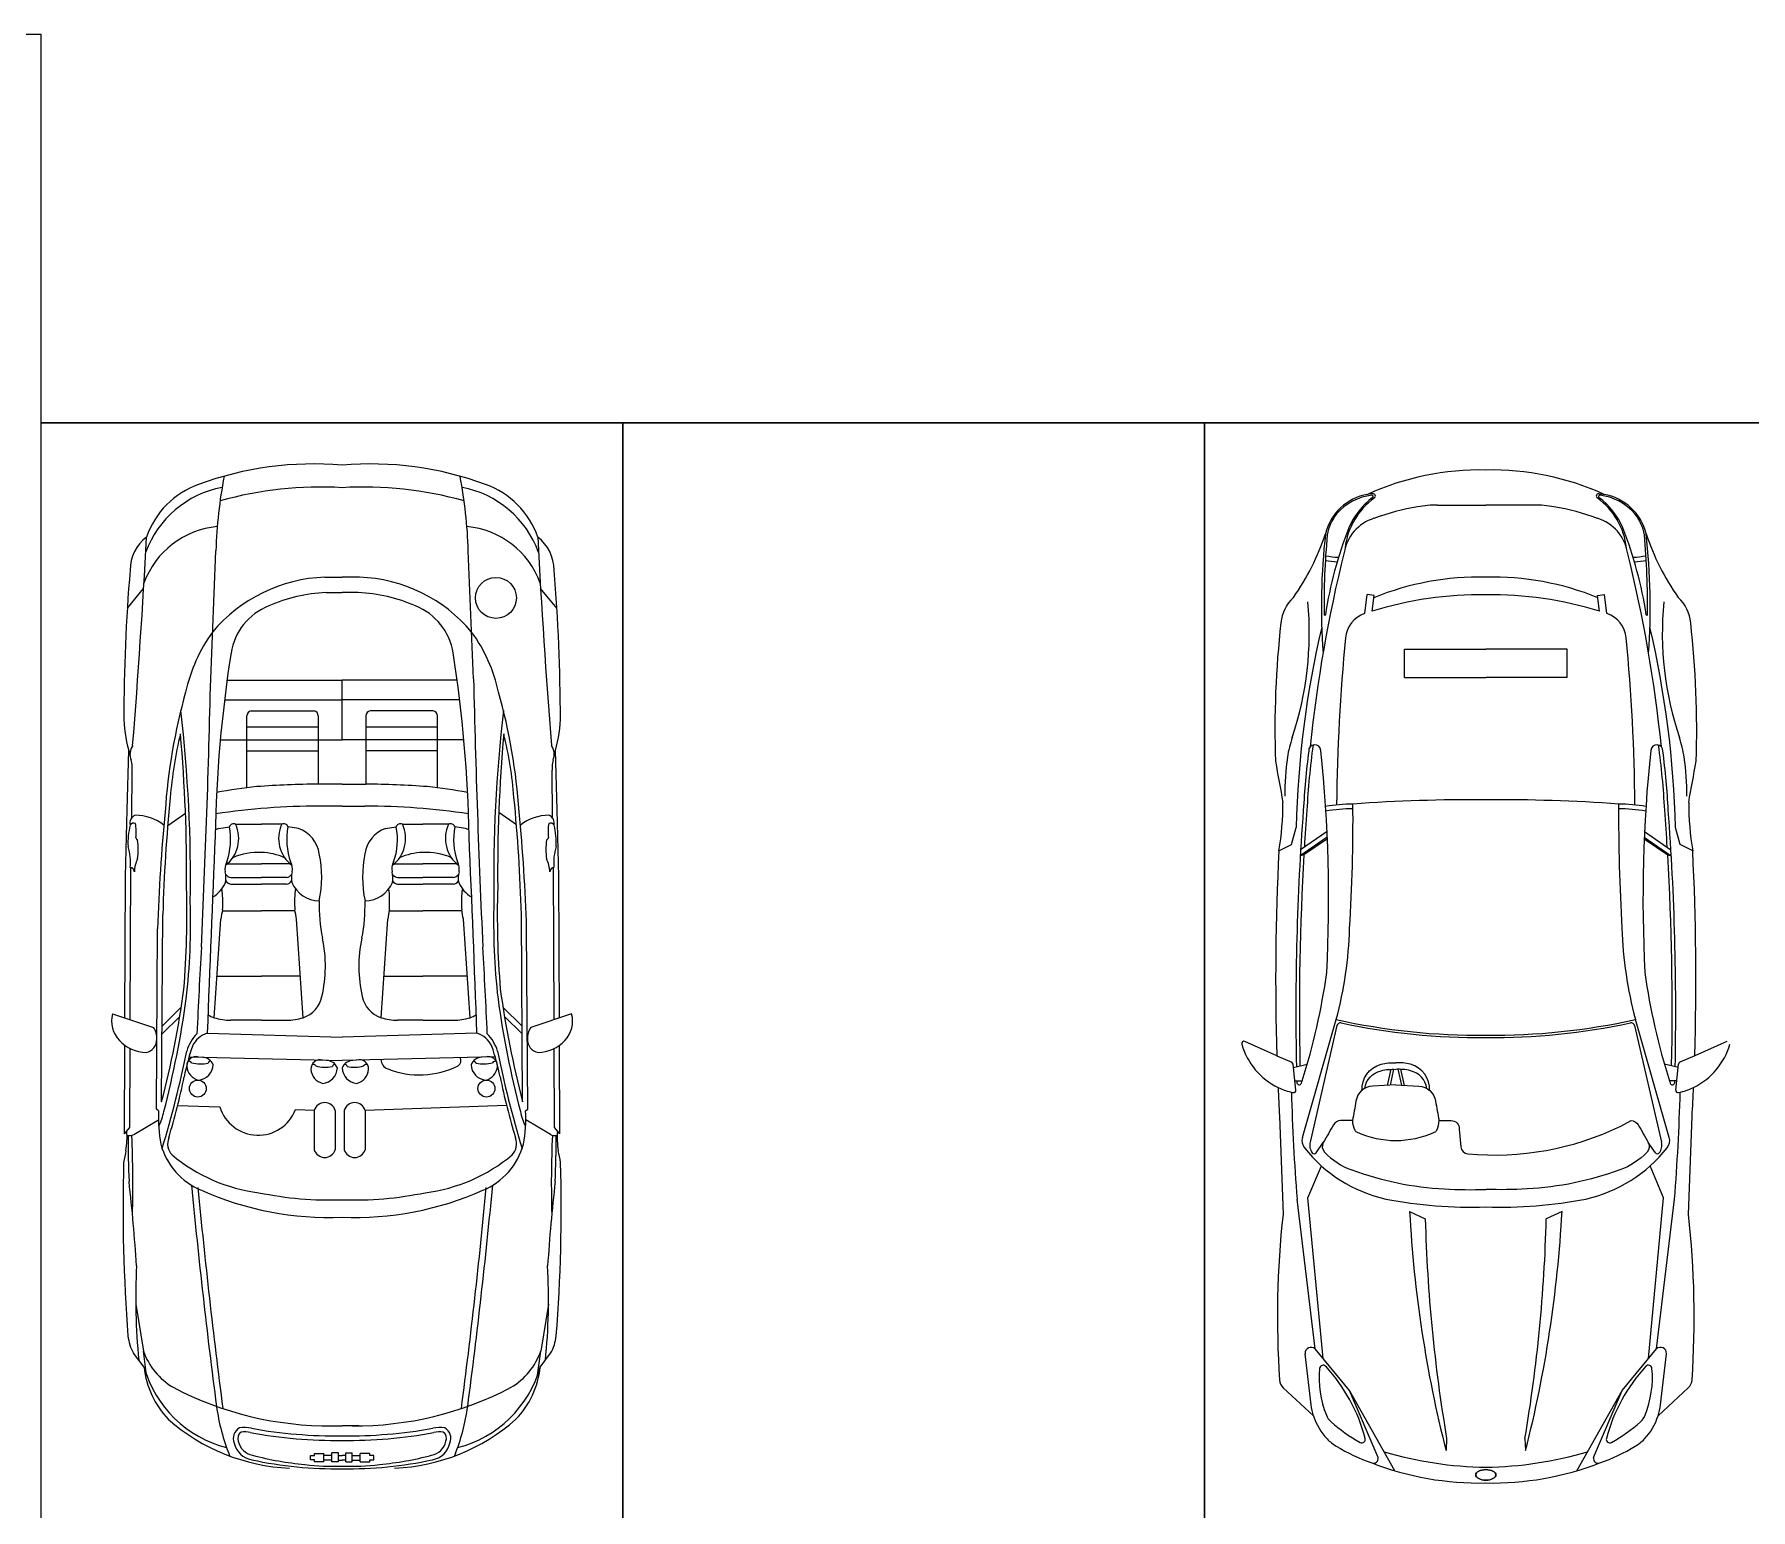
# Model space of a CAD drawing. Header units: inches. Extents: x 478327 to 492265, y -26791 to -22136.
# Drawn here: x 479748.9 to 480044.8, y -22390.6 to -22136.1 of the extents above; entities that cross this region are included whole.
import ezdxf

# ---------------------------------------------------------------- set-up
doc = ezdxf.new("R2010")
doc.units = ezdxf.units.IN
doc.header["$MEASUREMENT"] = 0
for name, color, linetype in [('ceco.net 217 Nissan Z350 - top', 145, 'Continuous'), ('ceco.net 92', 9, 'Continuous'), ('Parking', 7, 'Continuous')]:
    doc.layers.add(name, color=color, linetype=linetype)

msp = doc.modelspace()

# ---------------------------------------------------------------- linework, layer by layer
at = {"layer": 'ceco.net 217 Nissan Z350 - top'}
for p, q in [((479990.828, -22217.285), (479999.139, -22217.285)), ((480007.45, -22217.285), (479999.139, -22217.285)), ((479978.283, -22235.997), (479978.674, -22232.716)), ((479979.885, -22232.86), (479978.674, -22232.716)), ((479979.56, -22235.586), (479979.885, -22232.86)), ((480018.393, -22232.86), (480019.604, -22232.716)), ((480018.718, -22235.586), (480018.393, -22232.86)), ((480019.996, -22235.997), (480019.604, -22232.716)), ((479985.115, -22247.024), (479985.115, -22242.145)), ((479985.115, -22242.145), (479999.139, -22242.145)), ((480013.164, -22242.145), (479999.139, -22242.145)), ((480013.164, -22247.024), (480013.164, -22242.145)), ((479985.115, -22247.024), (479999.139, -22247.024)), ((480013.164, -22247.024), (479999.139, -22247.024)), ((479971.806, -22274.567), (479967.156, -22277.783)), ((479971.763, -22273.608), (479967.216, -22276.753)), ((479971.818, -22274.84), (479967.774, -22277.637)), ((480026.46, -22274.84), (480030.504, -22277.637)), ((480026.472, -22274.567), (480031.122, -22277.783)), ((480026.515, -22273.608), (480031.062, -22276.753)), ((479967.774, -22277.637), (479967.156, -22277.783)), ((480030.504, -22277.637), (480031.122, -22277.783)), ((479967.514, -22326.338), (479973.346, -22305.986)), ((479973.476, -22307.073), (479968.835, -22327.154)), ((480024.802, -22307.073), (480029.444, -22327.154)), ((480030.765, -22326.338), (480024.933, -22305.986)), ((479963.114, -22312.258), (479957.606, -22309.809)), ((480040.673, -22309.809), (480035.164, -22312.258)), ((479963.114, -22312.258), (479965.67, -22313.395)), ((480035.164, -22312.258), (480032.608, -22313.395)), ((479966.383, -22318.188), (479965.909, -22313.723)), ((479965.971, -22314.307), (479968.34, -22313.72)), ((479982.776, -22314.604), (479982.16, -22317.379)), ((479983.239, -22314.605), (479982.628, -22317.355)), ((479983.99, -22314.605), (479984.601, -22317.355)), ((479984.452, -22314.604), (479985.068, -22317.379)), ((480032.307, -22314.307), (480029.938, -22313.72)), ((480031.896, -22318.188), (480032.369, -22313.723)), ((479966.213, -22316.586), (479967.472, -22316.573)), ((480032.065, -22316.586), (480030.806, -22316.573)), ((479963.57, -22322.692), (479963.57, -22322.692)), ((479963.57, -22322.692), (479964.176, -22339.653)), ((480034.103, -22339.653), (480034.709, -22322.692)), ((480034.709, -22322.692), (480034.709, -22322.692)), ((479969.884, -22329.019), (479971.117, -22327.248)), ((480028.395, -22329.019), (480027.161, -22327.248)), ((479968.48, -22336.784), (479970.781, -22331.251)), ((480029.799, -22336.784), (480027.498, -22331.251)), ((479969.705, -22362.83), (479966.596, -22336.979)), ((479971.072, -22364.48), (479968.48, -22336.784)), ((480027.206, -22364.48), (480029.799, -22336.784)), ((480028.573, -22362.83), (480031.682, -22336.979)), ((479985.993, -22339.136), (479988.71, -22340.394)), ((480012.285, -22339.136), (480009.569, -22340.394)), ((479969.025, -22372.485), (479967.995, -22363.658)), ((479975.634, -22369.988), (479969.705, -22362.83)), ((480022.645, -22369.988), (480028.573, -22362.83)), ((480029.254, -22372.485), (480030.283, -22363.658)), ((479964.221, -22369.537), (479969.429, -22374.355)), ((480028.849, -22374.355), (480034.058, -22369.537)), ((479980.555, -22381.554), (479975.634, -22369.988)), ((479983.447, -22383.848), (479975.634, -22369.988)), ((480014.831, -22383.848), (480022.645, -22369.988)), ((480017.723, -22381.554), (480022.645, -22369.988)), ((479992.389, -22378.296), (479992.279, -22380.378)), ((480005.889, -22378.296), (480006, -22380.378))]:
    msp.add_line(p, q, dxfattribs=at)
for points in [[(480018.614, -22215.327, -0.0255911), (480019.535, -22215.44, -0.0199475)], [(479977.799, -22318.321, -0.3580107), (479981.084, -22313.734, -0.0871424), (479983.614, -22313.511)], [(479978.264, -22317.904, -0.3165607), (479981.084, -22314.851, -0.0871424), (479983.614, -22314.628)], [(479989.43, -22318.321, 0.3580107), (479986.145, -22313.734, 0.0871424), (479983.614, -22313.511)], [(479988.965, -22317.904, 0.3165607), (479986.145, -22314.851, 0.0871424), (479983.614, -22314.628)], [(479983.614, -22317.304), (479979.619, -22317.509, 0.3525811), (479976.751, -22320.072, -0.0080468), (479976.137, -22323.455), (479974.088, -22323.455, 0.2705207), (479972.859, -22324.172, -0.0006141), (479971.117, -22327.248, 0.3317973), (479971.322, -22328.888, 0.1142697), (479976.034, -22331.963, 0.0742459), (479992.014, -22335.244, 0.0216863), (479999.139, -22335.321, 0.0216863)], [(479983.614, -22317.304), (479987.609, -22317.509, -0.3525811), (479990.477, -22320.072, 0.0080468), (479991.092, -22323.455), (479993.141, -22323.455)], [(479993.141, -22323.455, -0.4601813), (479994.559, -22324.939), (479994.836, -22327.997, 0.3618826), (479996.017, -22329.179, 0.136022), (480022.416, -22324.4, 0.0155747)], [(480022.416, -22324.4), (480024.191, -22323.455, -0.2705207), (480025.42, -22324.172, 0.0006141), (480027.161, -22327.248, -0.3317973), (480026.956, -22328.888, -0.1142697), (480022.244, -22331.963, -0.0742459), (480006.264, -22335.244, -0.0216863), (479999.139, -22335.321)], [(479969.429, -22374.355, -0.0465277), (479969.025, -22372.485)]]:
    msp.add_lwpolyline(points, format="xyb", dxfattribs=at)
for points in [[(479963.472, -22276.941), (479965.627, -22275.801), (479966.435, -22272.906)], [(480034.807, -22276.941), (480032.651, -22275.801), (480031.843, -22272.906)]]:
    msp.add_lwpolyline(points, dxfattribs=at)
for centre, radius, start, end in [((479998.117, -22257.963), 46.729, 88.74657, 114.49334), ((480000.161, -22257.963), 46.729, 65.50666, 91.25343), ((479980.303, -22224.367), 9.063, 99.90408, 166.37523), ((479980.432, -22224.756), 9.205, 95.90513, 139.58779), ((479980.303, -22224.367), 9.063, 94.04032, 99.90408), ((479979.506, -22215.802), 0.203, 307.45529, 95.90513), ((479979.693, -22215.733), 0.407, 305.52571, 94.04032), ((480018.586, -22215.733), 0.407, 85.95968, 234.47429), ((480018.773, -22215.802), 0.203, 84.09487, 232.54471), ((480017.847, -22224.756), 9.205, 40.41221, 84.09487), ((480017.976, -22224.367), 9.063, 13.62477, 80.09592), ((479987.018, -22225.993), 12.201, 125.52571, 173.82302), ((479987.735, -22226.544), 13.329, 127.45529, 156.50796), ((479994.861, -22261.084), 44.142, 99.74992, 109.87602), ((479990.828, -22237.613), 20.328, 90, 99.74992), ((480007.45, -22237.613), 20.328, 80.25008, 90), ((480003.417, -22261.084), 44.142, 70.12398, 80.25008), ((480011.26, -22225.993), 12.201, 6.17698, 54.47429), ((480010.543, -22226.544), 13.329, 23.49204, 52.54471), ((480040.168, -22246.668), 69.48, 158.52475, 171.35925), ((479979.765, -22223.811), 8.09, 141.62253, 169.97342), ((479982.108, -22226.729), 7.505, 107.48459, 170.52226), ((480016.17, -22226.729), 7.505, 9.47774, 72.51541), ((479958.111, -22246.668), 69.48, 8.64075, 21.47525), ((480018.513, -22223.811), 8.09, 10.02658, 38.37747), ((479931.808, -22209.108), 41.8, 324.77551, 341.70132), ((480082.253, -22234.789), 111.468, 173.53232, 184.12669), ((480097.864, -22234.111), 126.607, 174.69404, 180.9527), ((479900.415, -22234.111), 126.607, 359.0473, 5.30596), ((479916.025, -22234.789), 111.468, 355.87331, 6.46768), ((480066.47, -22209.108), 41.8, 198.29869, 215.22449), ((480206.583, -22283.159), 238.94, 166.03428, 174.18952), ((479974.589, -22209.357), 17.756, 259.86931, 266.50272), ((479974.589, -22209.357), 16.943, 259.54855, 267.14963), ((479791.696, -22283.159), 238.94, 5.81048, 13.96572), ((480023.69, -22209.357), 16.943, 272.85037, 280.45145), ((480023.69, -22209.357), 17.756, 273.49728, 280.13069), ((479997.75, -22276.59), 46.871, 88.30193, 112.47118), ((480000.528, -22276.59), 46.871, 67.52882, 91.69807), ((479970.706, -22238.26), 6.928, 133.2966, 174.49553), ((479998.286, -22296), 63.249, 89.22683, 107.22106), ((479999.993, -22296), 63.249, 72.77894, 90.77317), ((480027.573, -22238.26), 6.928, 5.50447, 46.7034), ((479911.767, -22239.301), 56.939, 341.49303, 5.37043), ((479971.376, -22236.214), 0.102, 180.9527, 351.35925), ((479979.788, -22240.638), 4.879, 108.4757, 174.53546), ((479998.286, -22296), 63.249, 108.43649, 108.4757), ((479999.993, -22296), 63.249, 71.5243, 71.56351), ((480018.491, -22240.638), 4.879, 5.46454, 71.5243), ((480026.903, -22236.214), 0.102, 188.64075, 359.0473), ((480086.511, -22239.301), 56.939, 174.62957, 198.50697), ((480128.271, -22256.049), 165.494, 173.59771, 181.87245), ((480137.432, -22277.116), 171.049, 166.89038, 178.58947), ((479860.846, -22277.116), 171.049, 1.41053, 13.10962), ((479870.007, -22256.049), 165.494, 358.12755, 6.40228), ((480308.99, -22272.131), 335.583, 174.53546, 179.46579), ((479689.289, -22272.131), 335.583, 0.53421, 5.46454), ((479985.038, -22263.827), 20.328, 161.49303, 171.36583), ((480114.113, -22278.143), 146.672, 172.79757, 176.78002), ((480114.723, -22278.143), 146.672, 172.3693, 176.78002), ((479969.651, -22259.675), 1.052, 4.28067, 184.28067), ((479724.476, -22285.266), 247.562, 357.06726, 5.95157), ((480273.802, -22285.266), 247.562, 174.04843, 182.93274), ((480028.627, -22259.675), 1.052, 355.71933, 175.71933), ((479883.555, -22278.143), 146.672, 3.21998, 7.6307), ((479884.165, -22278.143), 146.672, 3.21998, 7.20243), ((480013.241, -22263.827), 20.328, 8.63417, 18.50697), ((481987.143, -21899.463), 2056.389, 190.138821, 190.340527), ((480003.845, -22266.683), 39.35, 171.36583, 181.1753), ((479994.434, -22266.683), 39.35, 358.8247, 8.63417), ((478010.487, -21899.346), 2057.048, 349.659512, 349.861153), ((479913.619, -22268.669), 50.535, 350.57801, 0.09936), ((479976.608, -22300.962), 32.119, 90.67258, 99.1168), ((479665.418, -22271.307), 310.823, 356.50074, 0.45368), ((479996.72, -22554.719), 286.607, 89.5164, 94.09945), ((480001.558, -22554.719), 286.607, 85.90055, 90.4836), ((480332.86, -22271.307), 310.823, 179.54632, 183.49926), ((480021.67, -22300.962), 32.119, 80.8832, 89.32742), ((480084.66, -22268.669), 50.535, 179.90064, 189.42199), ((480436.973, -22304.635), 470.583, 175.76751, 181.16211), ((480437.582, -22304.635), 470.583, 175.76751, 176.54955), ((479976.608, -22300.962), 31.306, 90.68021, 99.26016), ((480021.67, -22300.962), 31.306, 80.73984, 89.31979), ((479560.696, -22304.635), 470.583, 3.45045, 4.23249), ((479561.306, -22304.635), 470.583, 358.83789, 4.23249), ((480388.901, -22298.905), 425.996, 177.04463, 181.79629), ((480437.582, -22304.635), 470.583, 176.711, 181.14379), ((479560.696, -22304.635), 470.583, 358.85621, 3.289), ((479609.377, -22298.905), 425.996, 358.20371, 2.95537), ((479907.948, -22288.321), 67.742, 344.88399, 358.3444), ((480090.33, -22288.321), 67.742, 181.6556, 195.11601), ((479859.984, -22282.315), 112.816, 342.32212, 352.04324), ((480138.294, -22282.315), 112.816, 187.95676, 197.67788), ((479998.165, -22193.847), 114.887, 257.51922, 270.48596), ((479974.071, -22307.21), 0.61, 77.95893, 166.98413), ((479998.165, -22194.254), 114.887, 257.95893, 270.48596), ((480000.114, -22193.847), 114.887, 269.51404, 282.48078), ((480000.114, -22194.254), 114.887, 269.51404, 282.04107), ((480024.208, -22307.21), 0.61, 13.01587, 102.04107), ((479957.44, -22310.18), 0.407, 66.02813, 196.21125), ((479968.55, -22306.95), 11.976, 196.21125, 244.11173), ((480029.729, -22306.95), 11.976, 295.88827, 343.78875), ((479965.505, -22313.766), 0.407, 6.05154, 66.02813), ((480032.773, -22313.766), 0.407, 113.97187, 173.94846), ((479968.55, -22306.95), 11.976, 244.11173, 257.15855), ((480388.901, -22298.905), 425.996, 182.53203, 183.20101), ((480329.349, -22308.543), 363.865, 181.57792, 184.48213), ((479965.978, -22318.23), 0.407, 257.15855, 6.05154), ((480436.973, -22304.635), 470.583, 181.45481, 181.48929), ((479966.955, -22316.855), 0.407, 181.48929, 342.1051), ((479859.984, -22282.315), 112.816, 342.1051, 342.32212), ((480138.294, -22282.315), 112.816, 197.67788, 197.8949), ((480031.324, -22316.855), 0.407, 197.8949, 358.51071), ((479668.93, -22308.543), 363.865, 355.51787, 358.42208), ((479561.306, -22304.635), 470.583, 358.51071, 358.54519), ((480032.3, -22318.23), 0.407, 173.94846, 282.84145), ((480029.729, -22306.95), 11.976, 282.84145, 295.88827), ((479609.377, -22298.905), 425.996, 356.79899, 357.46797), ((479979.613, -22323.455), 3.476, 180, 208.53393), ((479977.273, -22324.727), 0.813, 208.53393, 246.16199), ((479989.956, -22324.727), 0.813, 293.83801, 331.46607), ((479987.616, -22323.455), 3.476, 331.46607, 0), ((479969.468, -22326.898), 2.033, 164.01006, 218.34326), ((479987.38, -22312.73), 24.87, 218.34326, 257.24575), ((479971.064, -22327.669), 2.288, 166.98413, 216.42865), ((479983.614, -22310.376), 16.503, 246.16199, 293.83801), ((480010.899, -22312.73), 24.87, 282.75425, 321.65674), ((480027.214, -22327.669), 2.288, 323.57135, 13.01587), ((480028.81, -22326.898), 2.033, 321.65674, 15.98994), ((479969.55, -22328.786), 0.407, 216.42865, 325.13906), ((480028.728, -22328.786), 0.407, 214.86094, 323.57135), ((479996.826, -22257.635), 80.746, 259.34001, 271.64196), ((480001.453, -22257.635), 80.746, 268.35804, 280.65999), ((480125.384, -22357.329), 162.175, 173.74291, 183.83692), ((480201.088, -22327.454), 215.411, 183.1086, 194.22245), ((479797.191, -22327.454), 215.411, 345.77755, 356.8914), ((479872.894, -22357.329), 162.175, 356.16308, 6.25709), ((480257.371, -22333.443), 268.751, 181.48207, 189.6074), ((479740.907, -22333.443), 268.751, 350.3926, 358.51793), ((479969.008, -22363.569), 1.016, 46.67469, 185.00645), ((480029.271, -22363.569), 1.016, 354.99355, 133.32531), ((479988.17, -22367.753), 17.751, 174.95091, 201.42073), ((479971.096, -22366.245), 0.61, 42.53067, 174.95091), ((479949.727, -22385.847), 29.608, 14.85236, 42.53067), ((480048.552, -22385.847), 29.608, 137.46933, 165.14764), ((480010.109, -22367.753), 17.751, 338.57927, 5.04909), ((480027.183, -22366.245), 0.61, 5.04909, 137.46933), ((479965.601, -22368.045), 2.033, 183.83692, 227.22915), ((480032.677, -22368.045), 2.033, 312.77085, 356.16308), ((480019.025, -22371.253), 10.303, 342.47485, 353.13053), ((479979.254, -22371.253), 10.303, 197.52515, 223.65422), ((479974.484, -22373.123), 3.049, 201.42073, 228.34894), ((479990.978, -22354.578), 27.868, 228.34894, 240.98184), ((480007.3, -22354.578), 27.868, 299.01816, 311.65106), ((480023.794, -22373.123), 3.049, 311.65106, 338.57927), ((480019.025, -22371.253), 10.303, 316.34578, 342.47485), ((479977.094, -22373.313), 7.318, 223.65422, 239.36825), ((479977.756, -22378.414), 0.61, 240.98184, 14.85236), ((480020.523, -22378.414), 0.61, 165.14764, 299.01816), ((480021.184, -22373.313), 7.318, 300.63175, 316.34578), ((479992.055, -22348.048), 36.68, 239.36825, 249.94029), ((479999.768, -22319.817), 63.405, 253.34473, 269.43196), ((479998.511, -22319.817), 63.405, 270.56804, 286.65527), ((480006.224, -22348.048), 36.68, 290.05971, 300.63175), ((479979.765, -22381.744), 0.813, 248.99141, 13.5083), ((479998.13, -22333.923), 52.04, 248.99141, 271.11134), ((480000.149, -22333.923), 52.04, 268.88866, 291.00859), ((480018.514, -22381.744), 0.813, 166.4917, 291.00859)]:
    msp.add_arc(centre, radius, start, end, dxfattribs=at)
at = {"layer": 'ceco.net 217 Nissan Z350 - top', "extrusion": (0, 0, -1)}
msp.add_ellipse((479999.139, -22384.561), major_axis=(-1.738, 0), ratio=0.5214678, dxfattribs=at)
at = {"layer": 'ceco.net 217 Nissan Z350 - top'}
msp.add_ellipse((479999.139, -22384.561), major_axis=(1.738, 0), ratio=0.5214678, dxfattribs=at)
at = {"layer": 'ceco.net 92', "linetype": 'ByBlock', "ltscale": 0.4}
for p, q in [((479779.28, -22247.23), (479780.185, -22225.153)), ((479824.605, -22247.23), (479823.7, -22225.153)), ((479798.956, -22229.725), (479801.942, -22229.725)), ((479804.929, -22229.725), (479801.942, -22229.725)), ((479764.911, -22235.041), (479767.721, -22231.661)), ((479799.169, -22232.387), (479801.942, -22232.387)), ((479804.716, -22232.387), (479801.942, -22232.387)), ((479838.974, -22235.041), (479836.164, -22231.661)), ((479782.1, -22247.506), (479801.942, -22247.506)), ((479821.785, -22247.506), (479801.942, -22247.506)), ((479801.942, -22257.766), (479801.942, -22247.506)), ((479781.669, -22250.872), (479801.942, -22250.872)), ((479822.215, -22250.872), (479801.942, -22250.872)), ((479785.51, -22266.035), (479785.51, -22253.645)), ((479786.247, -22252.771), (479797.096, -22252.771)), ((479797.832, -22253.645), (479797.832, -22265.399)), ((479806.053, -22253.645), (479806.053, -22265.399)), ((479817.638, -22252.771), (479806.789, -22252.771)), ((479818.374, -22266.035), (479818.374, -22253.645)), ((479785.51, -22255.54), (479797.832, -22255.54)), ((479806.053, -22255.54), (479818.374, -22255.54)), ((479764.881, -22269.868), (479765.149, -22259.616)), ((479780.945, -22257.766), (479801.942, -22257.766)), ((479785.51, -22259.651), (479797.832, -22259.651)), ((479822.94, -22257.766), (479801.942, -22257.766)), ((479818.374, -22259.651), (479806.053, -22259.651)), ((479839.004, -22269.868), (479838.736, -22259.616)), ((479765.683, -22271.226), (479765.729, -22263.024)), ((479838.202, -22271.226), (479838.156, -22263.024)), ((479801.942, -22265.399), (479797.832, -22265.399)), ((479801.942, -22265.399), (479806.053, -22265.399)), ((479764.588, -22281.32), (479764.881, -22269.868)), ((479771.876, -22272.523), (479774.936, -22270.431)), ((479801.942, -22269.228), (479798.01, -22269.228)), ((479801.942, -22269.228), (479805.875, -22269.228)), ((479832.002, -22272.43), (479828.953, -22270.324)), ((479839.296, -22281.32), (479839.004, -22269.868)), ((479780.674, -22273.09), (479782.513, -22272.782)), ((479783.578, -22272.329), (479788.042, -22272.329)), ((479791.54, -22272.329), (479788.042, -22272.329)), ((479794.444, -22273.09), (479792.606, -22272.782)), ((479809.441, -22273.09), (479811.279, -22272.782)), ((479812.345, -22272.329), (479815.843, -22272.329)), ((479820.307, -22272.329), (479815.843, -22272.329)), ((479823.211, -22273.09), (479821.372, -22272.782)), ((479765.395, -22306.051), (479765.511, -22279.79)), ((479782.156, -22279.159), (479788.042, -22279.159)), ((479792.962, -22279.159), (479788.042, -22279.159)), ((479810.923, -22279.159), (479815.843, -22279.159)), ((479821.729, -22279.159), (479815.843, -22279.159)), ((479838.489, -22306.051), (479838.374, -22279.79)), ((479764.481, -22305.744), (479764.588, -22281.32)), ((479782.737, -22281.519), (479788.042, -22281.519)), ((479782.751, -22282.68), (479788.042, -22282.68)), ((479792.381, -22281.519), (479788.042, -22281.519)), ((479792.367, -22282.68), (479788.042, -22282.68)), ((479811.504, -22281.519), (479815.843, -22281.519)), ((479811.517, -22282.68), (479815.843, -22282.68)), ((479821.148, -22281.519), (479815.843, -22281.519)), ((479821.134, -22282.68), (479815.843, -22282.68)), ((479839.404, -22305.744), (479839.296, -22281.32)), ((479770.812, -22320.21), (479771.023, -22287.89)), ((479779.885, -22305.709), (479781.032, -22288.731)), ((479781.302, -22287.243), (479788.042, -22287.243)), ((479793.816, -22287.243), (479788.042, -22287.243)), ((479795.233, -22305.709), (479794.086, -22288.731)), ((479808.651, -22305.709), (479809.798, -22288.731)), ((479810.069, -22287.243), (479815.843, -22287.243)), ((479822.583, -22287.243), (479815.843, -22287.243)), ((479824, -22305.709), (479822.853, -22288.731)), ((479833.073, -22320.21), (479832.862, -22287.89)), ((479769.928, -22321.454), (479770.139, -22290.355)), ((479833.957, -22321.454), (479833.746, -22290.355)), ((479780.367, -22298.567), (479788.042, -22298.567)), ((479794.751, -22298.567), (479788.042, -22298.567)), ((479809.134, -22298.567), (479815.843, -22298.567)), ((479823.517, -22298.567), (479815.843, -22298.567)), ((479770.897, -22307.163), (479774.213, -22303.893)), ((479832.988, -22307.163), (479829.672, -22303.893)), ((479762.371, -22305.035), (479769.42, -22307.403)), ((479770.888, -22308.51), (479773.952, -22305.513)), ((479788.042, -22306.149), (479782.74, -22306.149)), ((479788.042, -22306.149), (479792.378, -22306.149)), ((479815.843, -22306.149), (479811.506, -22306.149)), ((479815.843, -22306.149), (479821.145, -22306.149)), ((479832.996, -22308.51), (479829.933, -22305.513)), ((479841.514, -22305.035), (479834.465, -22307.403)), ((479778.693, -22308.392), (479801.942, -22309.065)), ((479825.191, -22308.392), (479801.942, -22309.065)), ((479764.393, -22325.716), (479764.46, -22310.469)), ((479765.314, -22324.664), (479765.374, -22311.031)), ((479775.539, -22312.455), (479801.942, -22313.105)), ((479828.346, -22312.455), (479801.942, -22313.105)), ((479838.571, -22324.664), (479838.511, -22311.031)), ((479839.492, -22325.716), (479839.425, -22310.469)), ((479770.299, -22321.748), (479769.928, -22321.454)), ((479773.586, -22320.825), (479780.851, -22321.083)), ((479793.919, -22321.547), (479797.159, -22321.662)), ((479797.151, -22321.691), (479797.151, -22328.472)), ((479800.763, -22321.691), (479800.763, -22328.472)), ((479802.304, -22321.691), (479802.304, -22328.472)), ((479830.299, -22320.825), (479805.916, -22321.691)), ((479805.916, -22321.691), (479805.916, -22328.472)), ((479833.585, -22321.748), (479833.957, -22321.454)), ((479764.393, -22325.716), (479765.314, -22324.664)), ((479766.04, -22325.873), (479770.277, -22323.319)), ((479837.845, -22325.873), (479833.608, -22323.319)), ((479839.492, -22325.716), (479838.571, -22324.664)), ((479766.355, -22355.133), (479767.686, -22363.196)), ((479837.53, -22355.133), (479836.199, -22363.196)), ((479767.792, -22365.979), (479765.998, -22363.582)), ((479768.233, -22367.345), (479767.686, -22363.196)), ((479835.652, -22367.345), (479836.199, -22363.196)), ((479836.092, -22365.979), (479837.887, -22363.582)), ((479799.081, -22376.092), (479801.942, -22376.092)), ((479804.804, -22376.092), (479801.942, -22376.092)), ((479796.476, -22381.959), (479796.476, -22381.214)), ((479796.476, -22381.214), (479797.163, -22381.214)), ((479797.163, -22380.876), (479798.817, -22380.876)), ((479797.163, -22381.214), (479797.163, -22380.876)), ((479798.817, -22382.332), (479798.817, -22380.876)), ((479800.187, -22381.201), (479798.817, -22381.201)), ((479800.187, -22382.322), (479800.187, -22380.772)), ((479801.297, -22380.772), (479800.187, -22380.772)), ((479801.297, -22382.322), (479801.297, -22380.772)), ((479801.297, -22381.201), (479801.942, -22381.201)), ((479802.587, -22381.201), (479801.942, -22381.201)), ((479802.587, -22382.322), (479802.587, -22380.772)), ((479802.587, -22380.772), (479803.698, -22380.772)), ((479803.698, -22382.322), (479803.698, -22380.772)), ((479803.698, -22381.201), (479805.068, -22381.201)), ((479806.722, -22380.876), (479805.068, -22380.876)), ((479805.068, -22382.332), (479805.068, -22380.876)), ((479806.722, -22381.214), (479806.722, -22380.876)), ((479807.408, -22381.214), (479806.722, -22381.214)), ((479807.408, -22381.959), (479807.408, -22381.214)), ((479797.163, -22381.959), (479796.476, -22381.959)), ((479797.163, -22382.332), (479797.163, -22381.959)), ((479798.817, -22382.332), (479797.163, -22382.332)), ((479800.187, -22382.006), (479798.817, -22382.006)), ((479801.297, -22382.322), (479800.187, -22382.322)), ((479801.297, -22382.006), (479801.942, -22382.006)), ((479802.587, -22382.006), (479801.942, -22382.006)), ((479802.587, -22382.322), (479803.698, -22382.322)), ((479803.698, -22382.006), (479805.068, -22382.006)), ((479805.068, -22382.332), (479806.722, -22382.332)), ((479806.722, -22381.959), (479807.408, -22381.959)), ((479806.722, -22382.332), (479806.722, -22381.959))]:
    msp.add_line(p, q, dxfattribs=at)
for centre, radius in [((479828.463, -22233.302), 3.53), ((479777.061, -22317.928), 1.46), ((479826.824, -22317.928), 1.46)]:
    msp.add_circle(centre, radius, dxfattribs=at)
for centre, radius, start, end in [((479797.064, -22267.923), 57.733, 85.15275, 110.11772), ((479863.123, -22227.778), 82.98, 169.24931, 178.18705), ((479806.821, -22267.923), 57.733, 69.88228, 94.84725), ((479740.762, -22227.778), 82.98, 1.81295, 10.75069), ((479784.484, -22231.402), 17.462, 100.65667, 160.05637), ((479782.196, -22227.652), 14.806, 109.69244, 160.85492), ((479798.23, -22278.445), 64.267, 86.68831, 105.63873), ((479805.655, -22278.445), 64.267, 74.36127, 93.31169), ((479819.401, -22231.402), 17.462, 19.94363, 79.34333), ((479821.689, -22227.652), 14.806, 19.14508, 70.30756), ((479781.766, -22235.838), 14.893, 95.18545, 159.95994), ((479822.119, -22235.838), 14.893, 20.04006, 84.81455), ((479772.627, -22228.525), 7.234, 127.64394, 179.74125), ((478550.019, -22160.187), 1219.797, 355.366428, 357.057854), ((481053.865, -22160.187), 1219.797, 182.942146, 184.633572), ((479831.258, -22228.525), 7.234, 0.25875, 52.35606), ((480069.81, -22254.181), 305.5, 175.17651, 180.02156), ((479799.894, -22256.144), 26.436, 92.03429, 140.11434), ((479803.99, -22256.144), 26.436, 39.88566, 87.96571), ((479534.075, -22254.181), 305.5, 359.97844, 4.82349), ((479800.145, -22259.014), 26.645, 92.09839, 114.04365), ((479803.74, -22259.014), 26.645, 65.95635, 87.90161), ((479793.183, -22244.462), 10.527, 111.71014, 170.89698), ((479810.702, -22244.462), 10.527, 9.10302, 68.28986), ((479801.858, -22255.396), 27.524, 143.93427, 167.70684), ((479802.027, -22255.396), 27.524, 12.29316, 36.06573), ((480009.133, -22278.273), 229.108, 171.09195, 179.03344), ((479594.752, -22278.273), 229.108, 0.96656, 8.90805), ((477845.447, -22203.5), 1934.327, 357.33196, 358.704602), ((481758.438, -22203.5), 1934.327, 181.295398, 182.66804), ((479872.383, -22276.863), 101.178, 164.33052, 176.21711), ((479731.501, -22276.863), 101.178, 3.78289, 15.66948), ((479525.463, -22281.626), 250.334, 359.066, 6.6276), ((479786.411, -22253.657), 0.901, 100.52916, 179.26727), ((479796.931, -22253.657), 0.901, 0.73273, 79.47084), ((479806.954, -22253.657), 0.901, 100.52916, 179.26727), ((479817.474, -22253.657), 0.901, 0.73273, 79.47084), ((480078.421, -22281.626), 250.334, 173.3724, 180.934), ((479788.202, -22253.257), 23.913, 182.48827, 197.29565), ((479841.09, -22273.152), 68.994, 166.23059, 175.48677), ((479502.9, -22280.582), 272.226, 359.43889, 5.02657), ((480100.985, -22280.582), 272.226, 174.97343, 180.56111), ((479762.795, -22273.152), 68.994, 4.51323, 13.76941), ((479815.683, -22253.257), 23.913, 342.70435, 357.51173), ((479768.071, -22260.24), 2.704, 145.96272, 202.84642), ((479835.814, -22260.24), 2.704, 337.15358, 34.03728), ((479760.692, -22262.588), 5.056, 355.05314, 14.87788), ((479843.193, -22262.588), 5.056, 165.12212, 184.94686), ((479793.73, -22333.554), 68.017, 95.45938, 101.38089), ((479800.08, -22443.954), 178.569, 90.72142, 94.11726), ((479803.805, -22443.954), 178.569, 85.88274, 89.27858), ((479810.154, -22333.554), 68.017, 78.61911, 84.54062), ((480061.445, -22296.298), 290.544, 174.35585, 178.34187), ((479542.439, -22296.298), 290.544, 1.65813, 5.64415), ((479766.832, -22272.161), 1.481, 111.72869, 193.40795), ((479766.246, -22278.852), 8.066, 52.04383, 89.73319), ((480060.561, -22298.762), 290.544, 174.35585, 178.34187), ((479797.532, -22383.593), 114.366, 89.76048, 98.73939), ((479806.353, -22383.593), 114.366, 81.26061, 90.23952), ((479543.324, -22298.762), 290.544, 1.65813, 5.64415), ((479837.639, -22278.852), 8.066, 90.26681, 127.95617), ((479837.053, -22272.161), 1.481, 346.59205, 68.27131), ((479778.385, -22275.652), 13.369, 166.3848, 182.31568), ((479766.014, -22272.842), 0.708, 65.20591, 151.60733), ((479758.553, -22273.629), 7.889, 352.58524, 10.44837), ((479767.585, -22274.124), 1.318, 203.40773, 226.84543), ((483583.417, -22444.088), 3807.142, 177.445559, 177.95741), ((479782.417, -22278.153), 5.354, 109.00232, 115.90523), ((479778.284, -22274.79), 5.838, 307.07267, 24.92882), ((479770.929, -22274.963), 11.787, 340.80124, 10.66299), ((479783.231, -22272.992), 0.748, 62.31818, 163.66705), ((479796.834, -22274.79), 5.838, 155.07118, 232.92733), ((479791.888, -22272.992), 0.748, 16.33295, 117.68182), ((479804.189, -22274.963), 11.787, 169.33701, 199.19876), ((479792.701, -22278.153), 5.354, 7.61599, 70.99768), ((479811.184, -22278.153), 5.354, 109.00232, 172.38401), ((479807.051, -22274.79), 5.838, 307.07267, 24.92882), ((479799.696, -22274.963), 11.787, 340.80124, 10.66299), ((479811.997, -22272.992), 0.748, 62.31818, 163.66705), ((479825.6, -22274.79), 5.838, 155.07118, 232.92733), ((479820.654, -22272.992), 0.748, 16.33295, 117.68182), ((479832.956, -22274.963), 11.787, 169.33701, 199.19876), ((479821.468, -22278.153), 5.354, 64.09477, 70.99768), ((476020.468, -22444.088), 3807.142, 2.04259, 2.554441), ((479836.3, -22274.124), 1.318, 313.15457, 336.59227), ((479845.332, -22273.629), 7.889, 169.55163, 187.41476), ((479837.871, -22272.842), 0.708, 28.39267, 114.79409), ((479825.5, -22275.652), 13.369, 357.68432, 13.6152), ((479756.614, -22278.936), 8.848, 354.60527, 18.06689), ((479755.229, -22276.713), 11.57, 352.10007, 8.08579), ((479787.45, -22288.138), 10.943, 86.90139, 113.46232), ((479787.668, -22288.138), 10.943, 66.53768, 88.03929), ((479778.696, -22281.464), 19.725, 348.03706, 11.76209), ((479825.188, -22281.464), 19.725, 168.23791, 191.96294), ((479816.217, -22288.138), 10.943, 91.96071, 113.46232), ((479816.434, -22288.138), 10.943, 66.53768, 93.09861), ((479848.656, -22276.713), 11.57, 171.91421, 187.89993), ((479847.27, -22278.936), 8.848, 161.93311, 185.39473), ((479765.252, -22280.622), 0.871, 5.53786, 78.62825), ((479771.524, -22280.728), 5.409, 153.3599, 177.98376), ((479784.007, -22280.019), 2.276, 148.76482, 192.67953), ((479777.944, -22281.547), 3.977, 348.05537, 14.98799), ((479791.112, -22280.019), 2.276, 347.32047, 31.23518), ((479797.174, -22281.547), 3.977, 165.01201, 191.94463), ((479812.773, -22280.019), 2.276, 148.76482, 192.67953), ((479806.711, -22281.547), 3.977, 348.05537, 14.98799), ((479819.878, -22280.019), 2.276, 347.32047, 31.23518), ((479825.941, -22281.547), 3.977, 165.01201, 191.94463), ((479832.361, -22280.728), 5.409, 2.01624, 26.6401), ((479838.633, -22280.622), 0.871, 101.37175, 174.46214), ((479618.679, -22288.037), 156.507, 355.3262, 1.75351), ((479777.081, -22280.411), 5.142, 299.38487, 337.60254), ((479780.734, -22283.907), 0.553, 5.14732, 40.39237), ((479783.144, -22281.112), 1.616, 218.5437, 255.91125), ((479782.911, -22280.267), 1.264, 215.66924, 262.09406), ((479791.974, -22281.112), 1.616, 284.08875, 321.4563), ((479792.207, -22280.267), 1.264, 277.90594, 324.33076), ((479798.037, -22280.411), 5.142, 202.39746, 269.5168), ((479794.384, -22283.907), 0.553, 139.60763, 174.85268), ((479805.848, -22280.411), 5.142, 270.4832, 337.60254), ((479809.501, -22283.907), 0.553, 5.14732, 40.39237), ((479811.911, -22281.112), 1.616, 218.5437, 255.91125), ((479811.678, -22280.267), 1.264, 215.66924, 262.09406), ((479820.741, -22281.112), 1.616, 284.08875, 321.4563), ((479820.974, -22280.267), 1.264, 277.90594, 324.33076), ((479826.804, -22280.411), 5.142, 202.39746, 240.61513), ((479823.151, -22283.907), 0.553, 139.60763, 174.85268), ((479985.205, -22288.037), 156.507, 178.24649, 184.6738), ((479662.248, -22289.337), 113.574, 353.3728, 1.83178), ((479761.142, -22285.756), 20.232, 356.15266, 5.38676), ((479813.976, -22285.756), 20.232, 174.61324, 183.84734), ((479827.266, -22286.314), 29.282, 178.51118, 191.19139), ((479776.619, -22286.314), 29.282, 348.80861, 1.48882), ((479789.909, -22285.756), 20.232, 356.15266, 5.38676), ((479842.743, -22285.756), 20.232, 174.61324, 183.84734), ((479941.637, -22289.337), 113.574, 178.16822, 186.6272), ((479824.46, -22295.858), 44.009, 168.54011, 170.6809), ((479750.658, -22295.858), 44.009, 9.3191, 11.45989), ((479853.227, -22295.858), 44.009, 168.54011, 170.6809), ((479779.425, -22295.858), 44.009, 9.3191, 11.45989), ((479776.272, -22296.838), 22.789, 346.79516, 12.26599), ((479827.613, -22296.838), 22.789, 167.73401, 193.20484), ((480769.344, -22351.443), 993.355, 176.658433, 177.52077), ((478834.541, -22351.443), 993.355, 2.47923, 3.341567), ((479612.752, -22278.756), 163.406, 345.30416, 352.25067), ((479991.133, -22278.756), 163.406, 187.74933, 194.69584), ((479613.15, -22280.411), 163.406, 345.30416, 352.25067), ((479793.598, -22301.02), 4.966, 289.21899, 348.09574), ((479810.286, -22301.02), 4.966, 191.90426, 250.78101), ((479990.735, -22280.411), 163.406, 187.74933, 194.69584), ((479767.01, -22306.298), 4.808, 164.76894, 223.8838), ((479766.862, -22309.226), 3.141, 356.29886, 35.47946), ((479781.52, -22301.02), 4.966, 236.92574, 250.78101), ((479782.956, -22295.252), 10.899, 253.6324, 268.86244), ((479792.162, -22295.252), 10.899, 271.13756, 286.3676), ((479811.723, -22295.252), 10.899, 253.6324, 268.86244), ((479820.929, -22295.252), 10.899, 271.13756, 286.3676), ((479822.365, -22301.02), 4.966, 289.21899, 303.07426), ((479837.023, -22309.226), 3.141, 144.52054, 183.70114), ((479836.875, -22306.298), 4.808, 316.1162, 15.23106), ((479768.104, -22305.571), 6.105, 221.68517, 270.51511), ((479767.754, -22309.47), 2.243, 280.40611, 1.053), ((479782.242, -22313.644), 7.422, 135.83634, 162.83141), ((479779.901, -22312.369), 4.156, 106.88341, 155.18378), ((479823.984, -22312.369), 4.156, 24.81622, 73.11659), ((479821.642, -22313.644), 7.422, 17.16859, 44.16366), ((479836.131, -22309.47), 2.243, 178.947, 259.59389), ((479835.781, -22305.571), 6.105, 269.48489, 318.31483), ((479611.146, -22278.856), 167.214, 342.81814, 348.75861), ((479810.161, -22322.593), 36.076, 160.62543, 169.30402), ((479776.717, -22313.97), 1.559, 72.20232, 183.84928), ((479775.57, -22313.714), 0.5, 30.33022, 120.42504), ((479777.746, -22314.636), 2.138, 22.91467, 86.83422), ((479779.268, -22313.652), 0.432, 78.35564, 166.14579), ((479798.126, -22314.527), 1.559, 72.20232, 183.84928), ((479799.156, -22315.193), 2.138, 22.91467, 86.83422), ((479803.911, -22315.193), 2.138, 93.16578, 157.08533), ((479804.941, -22314.527), 1.559, 356.15072, 107.79768), ((479810.45, -22312.84), 1.81, 182.62462, 249.05197), ((479821.335, -22313.093), 1.085, 303.51315, 27.84224), ((479826.138, -22314.636), 2.138, 93.16578, 157.08533), ((479824.617, -22313.652), 0.432, 13.85421, 101.64436), ((479827.168, -22313.97), 1.559, 356.15072, 107.79768), ((479793.724, -22322.593), 36.076, 10.69598, 19.37457), ((479828.315, -22313.714), 0.5, 59.57496, 149.66978), ((479992.739, -22278.856), 167.214, 191.24139, 197.18186), ((479653.332, -22290.768), 123.953, 343.28472, 348.3031), ((479777.816, -22313.892), 2.662, 183.93876, 256.434), ((479777.61, -22307.443), 6.23, 255.03428, 281.46801), ((479776.914, -22313.689), 2.803, 275.68448, 357.66603), ((479799.225, -22314.449), 2.662, 183.93876, 256.434), ((479796.979, -22314.271), 0.5, 30.33022, 120.42504), ((479799.019, -22308), 6.23, 255.03428, 281.46801), ((479798.323, -22314.247), 2.803, 275.68448, 357.66603), ((479800.677, -22314.209), 0.432, 78.35564, 166.14579), ((479804.744, -22314.247), 2.803, 182.33397, 264.31552), ((479802.39, -22314.209), 0.432, 13.85421, 101.64436), ((479804.048, -22308), 6.23, 258.53199, 284.96572), ((479803.842, -22314.449), 2.662, 283.566, 356.06124), ((479806.088, -22314.271), 0.5, 59.57496, 149.66978), ((479815.272, -22300.664), 14.906, 248.4751, 296.54958), ((479826.971, -22313.689), 2.803, 182.33397, 264.31552), ((479826.275, -22307.443), 6.23, 258.53199, 284.96572), ((479826.069, -22313.892), 2.662, 283.566, 356.06124), ((479950.552, -22290.768), 123.953, 191.6969, 196.71528), ((479796.852, -22322.917), 26.578, 177.47914, 190.01312), ((479762.021, -22320.103), 9.356, 332.45443, 349.14344), ((479787.465, -22319.057), 6.918, 197.03297, 338.90203), ((479798.957, -22322.238), 1.887, 16.85135, 163.14865), ((479804.11, -22322.238), 1.887, 16.85135, 163.14865), ((479841.863, -22320.103), 9.356, 190.85656, 207.54557), ((479807.033, -22322.917), 26.578, 349.98688, 2.52086), ((479749.534, -22326.277), 15.324, 351.12075, 3.93374), ((479854.351, -22326.277), 15.324, 176.06626, 188.87925), ((479765.324, -22324.523), 1.528, 252.13324, 297.96287), ((479943.038, -22325.936), 178.01, 180.02762, 182.58587), ((479580.869, -22334.211), 185.002, 358.32591, 2.54173), ((479782.271, -22324.375), 12.016, 195.26427, 247.48874), ((479774.64, -22327.44), 2.786, 158.49285, 223.67181), ((479821.614, -22324.375), 12.016, 292.51126, 344.73573), ((479829.244, -22327.44), 2.786, 316.32819, 21.50715), ((479838.561, -22324.523), 1.528, 242.03713, 287.86676), ((480023.016, -22334.211), 185.002, 177.45827, 181.67409), ((479660.847, -22325.936), 178.01, 357.41413, 359.97238), ((480048.233, -22338.479), 284.069, 178.42713, 184.46091), ((479886.284, -22353.789), 124.182, 168.31696, 169.27633), ((479791.145, -22307.28), 28.821, 230.016, 262.94144), ((479798.957, -22327.925), 1.887, 196.85135, 343.14865), ((479804.11, -22327.925), 1.887, 196.85135, 343.14865), ((479812.74, -22307.28), 28.821, 277.05856, 309.984), ((479555.652, -22338.479), 284.069, 355.53909, 1.57287), ((479717.601, -22353.789), 124.182, 10.72367, 11.68304), ((479436.895, -22370.714), 330.364, 3.85539, 6.38619), ((480166.989, -22370.714), 330.364, 173.61381, 176.14461), ((480829.426, -22235.051), 1058.14, 185.399043, 187.476572), ((480830.527, -22235.432), 1058.14, 185.399043, 187.476572), ((479799.704, -22285.849), 54.298, 246.05932, 272.36308), ((479799.825, -22277.31), 59.834, 258.21425, 272.02841), ((479804.181, -22285.849), 54.298, 267.63692, 293.94068), ((479804.06, -22277.31), 59.834, 267.97159, 281.78575), ((478773.357, -22235.432), 1058.14, 352.523428, 354.600957), ((478774.459, -22235.051), 1058.14, 352.523428, 354.600957), ((479868.822, -22354.235), 102.471, 176.79197, 185.90713), ((479735.062, -22354.235), 102.471, 354.09287, 3.20803), ((479772.421, -22359.84), 7.434, 185.66221, 210.2237), ((479831.464, -22359.84), 7.434, 329.7763, 354.33779), ((479778.772, -22359.34), 11.737, 199.18151, 239.49174), ((479825.113, -22359.34), 11.737, 300.50826, 340.81849), ((479786.968, -22360.548), 19.93, 195.81321, 255.6258), ((479783.176, -22364.306), 15.475, 186.20744, 223.5744), ((479816.916, -22360.548), 19.93, 284.3742, 344.18679), ((479820.709, -22364.306), 15.475, 316.4256, 353.79256), ((479799.65, -22318.564), 57.531, 242.19458, 270.56655), ((479804.235, -22318.564), 57.531, 269.43345, 297.80542), ((479794.349, -22349.542), 33.879, 228.64673, 267.5204), ((479816.645, -22367.628), 36.72, 187.99848, 201.69584), ((479809.536, -22349.542), 33.879, 272.4796, 311.35327), ((479787.24, -22367.628), 36.72, 338.30416, 352.00152), ((479785.236, -22378.249), 2.058, 118.73904, 203.69766), ((479785.353, -22378.289), 1.399, 126.9791, 200.10977), ((479785.108, -22380.791), 4.431, 74.32597, 101.20713), ((479785.055, -22381.978), 4.838, 77.37067, 96.4487), ((479801.075, -22295.798), 82.822, 259.59217, 270.59998), ((479801.268, -22292.191), 85.651, 259.93888, 270.45112), ((479802.617, -22292.191), 85.651, 269.54888, 280.06112), ((479802.81, -22295.798), 82.822, 269.40002, 280.40783), ((479818.777, -22380.791), 4.431, 78.79287, 105.67403), ((479818.83, -22381.978), 4.838, 83.5513, 102.62933), ((479818.531, -22378.289), 1.399, 339.89023, 53.0209), ((479818.649, -22378.249), 2.058, 336.30234, 61.26096), ((479787.025, -22378.229), 3.769, 192.98374, 260.03324), ((479787.087, -22378.107), 3.119, 192.26344, 259.28831), ((479800.623, -22327.464), 55.531, 255.27504, 264.71184), ((479803.262, -22327.464), 55.531, 275.28816, 284.72496), ((479816.797, -22378.107), 3.119, 280.71169, 347.73656), ((479816.86, -22378.229), 3.769, 279.96676, 347.01626), ((479800.551, -22318.319), 65.183, 257.43687, 271.22341), ((479800.576, -22342.928), 40.153, 262.74404, 271.95013), ((479803.334, -22318.319), 65.183, 268.77659, 282.56313), ((479803.309, -22342.928), 40.153, 268.04987, 277.25596)]:
    msp.add_arc(centre, radius, start, end, dxfattribs=at)
at = {"layer": 'Parking'}
for p, q in [((479620.147, -22136.088), (479750.047, -22136.088)), ((479620.147, -22136.088), (479750.047, -22136.088)), ((479750.047, -22203.088), (479750.047, -22136.088)), ((479750.047, -22203.088), (479750.047, -22136.088)), ((479750.047, -22395.888), (479750.047, -22203.088)), ((479750.047, -22203.088), (479850.347, -22203.088)), ((479850.347, -22203.088), (479750.047, -22203.088)), ((479750.047, -22395.888), (479750.047, -22203.088)), ((479750.047, -22203.088), (479850.347, -22203.088)), ((479850.347, -22203.088), (479750.047, -22203.088)), ((479850.347, -22395.888), (479850.347, -22203.088)), ((479850.347, -22203.088), (479950.647, -22203.088)), ((479850.347, -22203.088), (479850.347, -22395.888)), ((479950.647, -22203.088), (479850.347, -22203.088)), ((479850.347, -22395.888), (479850.347, -22203.088)), ((479850.347, -22203.088), (479950.647, -22203.088)), ((479850.347, -22203.088), (479850.347, -22395.888)), ((479950.647, -22203.088), (479850.347, -22203.088)), ((479950.647, -22203.088), (479950.647, -22395.888)), ((479950.647, -22395.888), (479950.647, -22203.088)), ((479950.647, -22203.088), (480050.947, -22203.088)), ((479950.647, -22203.088), (479950.647, -22395.888)), ((480050.947, -22203.088), (479950.647, -22203.088)), ((479950.647, -22203.088), (479950.647, -22395.888)), ((479950.647, -22395.888), (479950.647, -22203.088)), ((479950.647, -22203.088), (480050.947, -22203.088)), ((479950.647, -22203.088), (479950.647, -22395.888)), ((480050.947, -22203.088), (479950.647, -22203.088))]:
    msp.add_line(p, q, dxfattribs=at)

doc.saveas('drawing.dxf')
